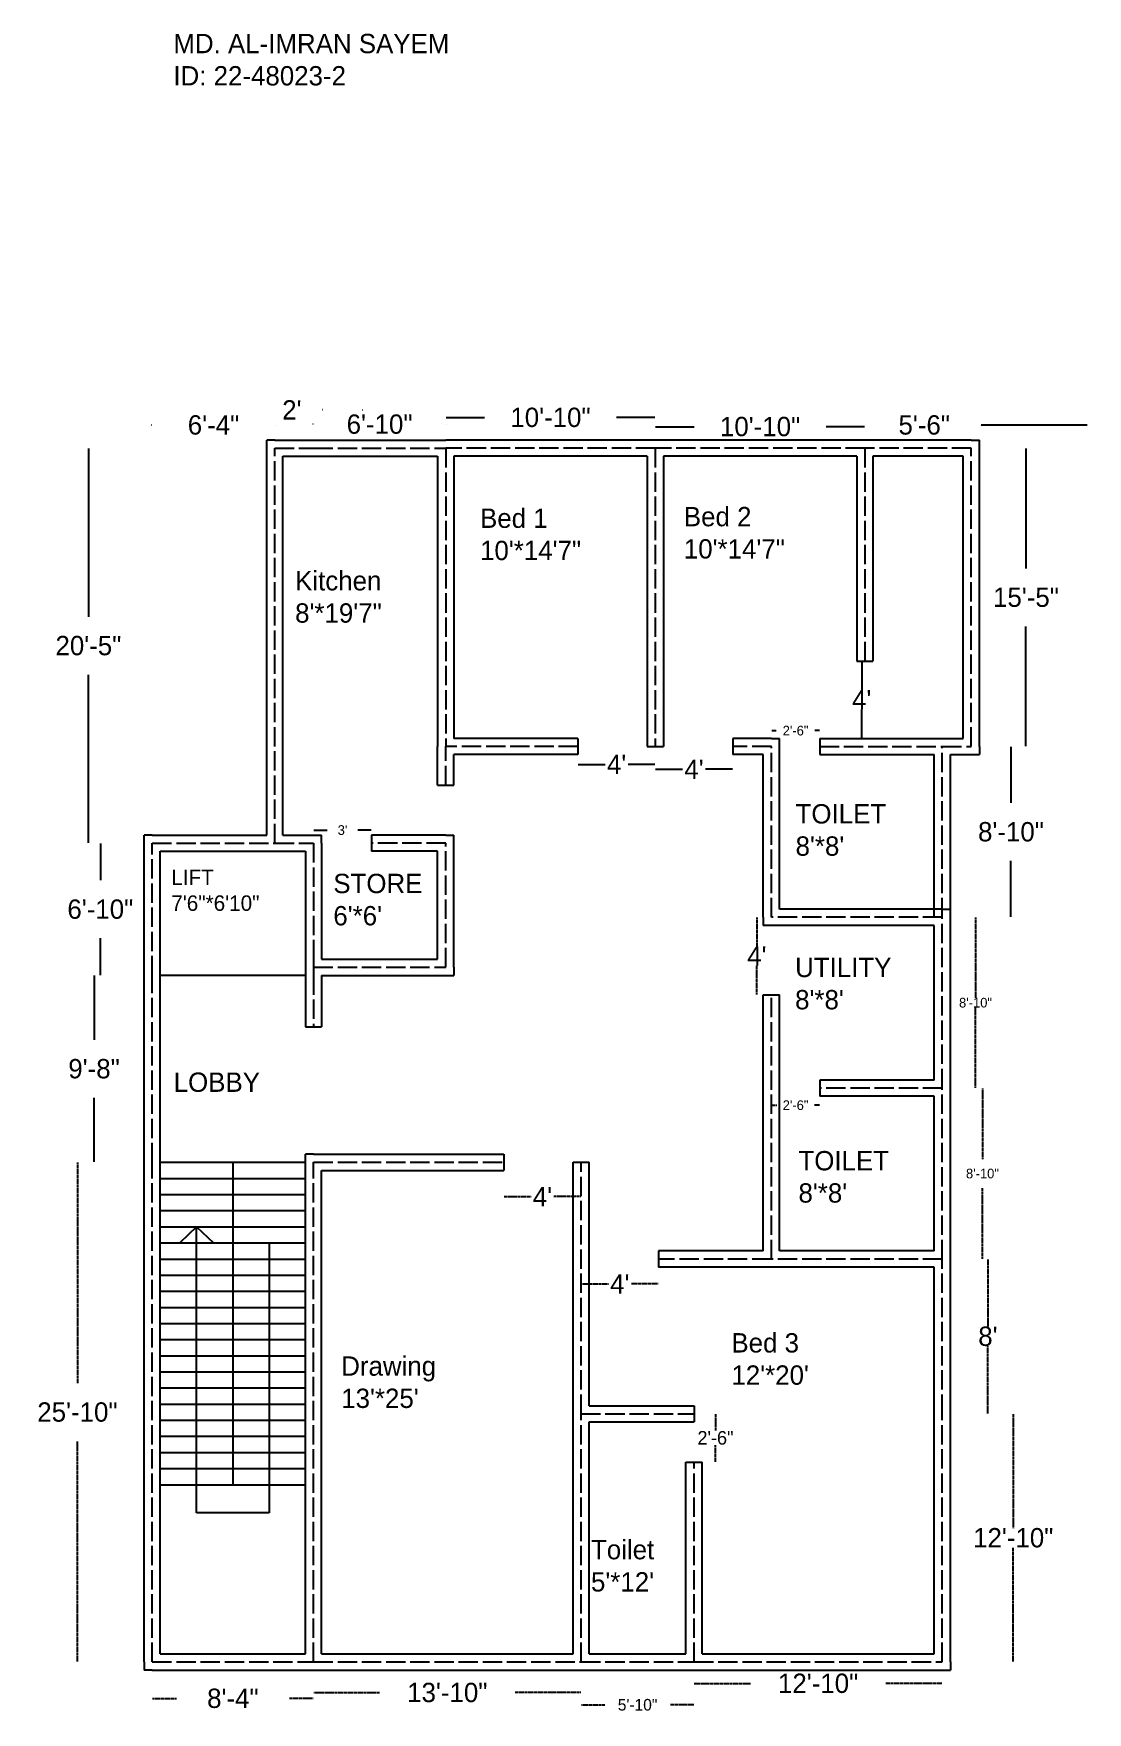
# Model space of a CAD drawing. Header units: inches. Extents: x -73 to 581, y -28 to 1013.
import ezdxf

# ---------------------------------------------------------------- set-up
doc = ezdxf.new("R2010")
doc.units = ezdxf.units.IN
doc.header["$MEASUREMENT"] = 0
doc.linetypes.add('ACAD_ISO02W100', pattern=[15, 12, -3])
doc.linetypes.add('HIDDENX2', pattern=[0.75, 0.5, -0.25])
doc.dimstyles.get("Standard").update_dxf_attribs({"dimtxt": 0.18, "dimasz": 0.18, "dimexe": 0.18, "dimexo": 0.0625, "dimgap": 0.09, "dimtad": 0, "dimtih": 1, "dimtoh": 1, "dimdec": 0, "dimzin": 0, "dimdsep": 46, "dimlunit": 3, "dimtxsty": 'Standard', "dimcen": 0.09, "dimse1": 1, "dimse2": 1, "dimadec": 0, "dimazin": 0, "dimtfac": 1, "dimtdec": 0, "dimtofl": 0, "dimtmove": 0, "dimatfit": 3, "dimfxl": 1, "dimtolj": 1, "dimtzin": 0, "dimarcsym": 0})

# ---------------------------------------------------------------- blocks, each defined once
blk = doc.blocks.new('*D1')
at = {"color": 0, "linetype": 'HIDDENX2', "lineweight": -2}
for p, q in [((1.3, -19.8), (16.1, -19.8)), ((100.9, -19.8), (86.1, -19.8))]:
    blk.add_line(p, q, dxfattribs=at)
at = {"color": 0, "linetype": 'HIDDENX2'}
for points in [[(1.3, -19.8), (1.3, -19.8), (1.1, -19.8)], [(100.9, -19.8), (100.9, -19.8), (101.1, -19.8)]]:
    blk.add_solid(points, dxfattribs=at)
at = {"layer": 'Defpoints', "color": 0, "linetype": 'HIDDENX2'}
for p in [(1.1, 2.8), (101.1, 2.8), (101.1, -19.8)]:
    blk.add_point(p, dxfattribs=at)
at = {"color": 0, "linetype": 'HIDDENX2', "insert": (51.1, -19.8), "char_height": 12, "attachment_point": 5}
blk.add_mtext('\\A1;8\'-4"', dxfattribs=at)
blk = doc.blocks.new('*D2')
at = {"color": 0, "linetype": 'HIDDENX2', "lineweight": -2}
for p, q in [((101.3, -16.2), (142.1, -16.2)), ((266.9, -16.2), (226.1, -16.2))]:
    blk.add_line(p, q, dxfattribs=at)
at = {"color": 0, "linetype": 'HIDDENX2'}
for points in [[(101.3, -16.2), (101.3, -16.2), (101.1, -16.2)], [(266.9, -16.2), (266.9, -16.2), (267.1, -16.2)]]:
    blk.add_solid(points, dxfattribs=at)
at = {"layer": 'Defpoints', "color": 0, "linetype": 'HIDDENX2'}
for p in [(101.1, 2.7), (267.1, 2.8), (267.1, -16.2)]:
    blk.add_point(p, dxfattribs=at)
at = {"color": 0, "linetype": 'HIDDENX2', "insert": (184.1, -16.2), "char_height": 12, "attachment_point": 5}
blk.add_mtext('\\A1;13\'-10"', dxfattribs=at)
blk = doc.blocks.new('*D3')
at = {"color": 0, "linetype": 'HIDDENX2', "lineweight": -2}
for p, q in [((267.3, -23.8), (281.7, -23.8)), ((336.9, -23.8), (322.5, -23.8))]:
    blk.add_line(p, q, dxfattribs=at)
at = {"color": 0, "linetype": 'HIDDENX2'}
for points in [[(267.3, -23.7), (267.3, -23.8), (267.1, -23.8)], [(336.9, -23.7), (336.9, -23.8), (337.1, -23.8)]]:
    blk.add_solid(points, dxfattribs=at)
at = {"layer": 'Defpoints', "color": 0, "linetype": 'HIDDENX2'}
for p in [(267.1, 2.7), (337.1, 2.8), (337.1, -23.8)]:
    blk.add_point(p, dxfattribs=at)
at = {"color": 0, "linetype": 'HIDDENX2', "insert": (302.1, -23.8), "char_height": 7.2, "attachment_point": 5}
blk.add_mtext('\\A1;5\'-10"', dxfattribs=at)
blk = doc.blocks.new('*D4')
at = {"color": 0, "linetype": 'HIDDENX2', "lineweight": -2}
for p, q in [((337.3, -10.5), (372.1, -10.5)), ((490.9, -10.5), (456.1, -10.5))]:
    blk.add_line(p, q, dxfattribs=at)
at = {"color": 0, "linetype": 'HIDDENX2'}
for points in [[(337.3, -10.5), (337.3, -10.6), (337.1, -10.5)], [(490.9, -10.5), (490.9, -10.6), (491.1, -10.5)]]:
    blk.add_solid(points, dxfattribs=at)
at = {"layer": 'Defpoints', "color": 0, "linetype": 'HIDDENX2'}
for p in [(337.1, 2.7), (491.1, 2.8), (491.1, -10.5)]:
    blk.add_point(p, dxfattribs=at)
at = {"color": 0, "linetype": 'HIDDENX2', "insert": (414.1, -10.5), "char_height": 12, "attachment_point": 5}
blk.add_mtext('\\A1;12\'-10"', dxfattribs=at)
blk = doc.blocks.new('*D5')
at = {"color": 0, "linetype": 'HIDDENX2', "lineweight": -2}
for p, q in [((-45.3, 312.6), (-45.3, 175.8)), ((-45.3, 3), (-45.3, 139.8))]:
    blk.add_line(p, q, dxfattribs=at)
at = {"color": 0, "linetype": 'HIDDENX2'}
for points in [[(-45.4, 312.6), (-45.3, 312.6), (-45.3, 312.8)], [(-45.4, 3), (-45.3, 3), (-45.3, 2.8)]]:
    blk.add_solid(points, dxfattribs=at)
at = {"layer": 'Defpoints', "color": 0, "linetype": 'HIDDENX2'}
for p in [(1.1, 312.8), (-45.3, 2.8), (1.1, 2.8)]:
    blk.add_point(p, dxfattribs=at)
at = {"color": 0, "linetype": 'HIDDENX2', "insert": (-45.3, 157.8), "char_height": 12, "attachment_point": 5}
blk.add_mtext('\\A1;25\'-10"', dxfattribs=at)
blk = doc.blocks.new('*D6')
at = {"color": 0, "linetype": 'HIDDENX2', "lineweight": -2}
for p, q in [((219.3, 291.5), (236.1, 291.5)), ((266.9, 291.5), (250.1, 291.5))]:
    blk.add_line(p, q, dxfattribs=at)
at = {"color": 0, "linetype": 'HIDDENX2'}
for points in [[(219.3, 291.5), (219.3, 291.5), (219.1, 291.5)], [(266.9, 291.5), (266.9, 291.5), (267.1, 291.5)]]:
    blk.add_solid(points, dxfattribs=at)
at = {"layer": 'Defpoints', "color": 0, "linetype": 'HIDDENX2'}
for p in [(219.1, 312.8), (267.1, 312.8), (267.1, 291.5)]:
    blk.add_point(p, dxfattribs=at)
at = {"color": 0, "linetype": 'HIDDENX2', "insert": (243.1, 291.5), "char_height": 12, "attachment_point": 5}
blk.add_mtext("\\A1;4'", dxfattribs=at)
blk = doc.blocks.new('*D7')
at = {"color": 0, "linetype": 'HIDDENX2', "lineweight": -2}
for p, q in [((267.3, 237.4), (284, 237.4)), ((314.9, 237.4), (298.2, 237.4))]:
    blk.add_line(p, q, dxfattribs=at)
at = {"color": 0, "linetype": 'HIDDENX2'}
for points in [[(267.3, 237.4), (267.3, 237.4), (267.1, 237.4)], [(314.9, 237.4), (314.9, 237.4), (315.1, 237.4)]]:
    blk.add_solid(points, dxfattribs=at)
at = {"layer": 'Defpoints', "color": 0, "linetype": 'HIDDENX2'}
for p in [(267.1, 252.8), (315.1, 252.8), (267.1, 237.4)]:
    blk.add_point(p, dxfattribs=at)
at = {"color": 0, "linetype": 'HIDDENX2', "insert": (291.1, 237.4), "char_height": 12, "attachment_point": 5}
blk.add_mtext("\\A1;4'", dxfattribs=at)
blk = doc.blocks.new('*D8')
at = {"color": 0, "linetype": 'HIDDENX2', "lineweight": -2}
for p, q in [((350.4, 156.6), (350.4, 146.1)), ((350.4, 127), (350.4, 137.5))]:
    blk.add_line(p, q, dxfattribs=at)
at = {"color": 0, "linetype": 'HIDDENX2'}
for points in [[(350.4, 156.6), (350.5, 156.6), (350.4, 156.8)], [(350.4, 127), (350.5, 127), (350.4, 126.8)]]:
    blk.add_solid(points, dxfattribs=at)
at = {"layer": 'Defpoints', "color": 0, "linetype": 'HIDDENX2'}
for p in [(337.1, 156.8), (337.1, 126.8), (350.4, 126.8)]:
    blk.add_point(p, dxfattribs=at)
at = {"color": 0, "linetype": 'HIDDENX2', "insert": (350.4, 141.8), "char_height": 8.4, "attachment_point": 5}
blk.add_mtext('\\A1;2\'-6"', dxfattribs=at)
blk = doc.blocks.new('*D9')
at = {"color": 0, "linetype": 'HIDDENX2', "lineweight": -2}
for p, q in [((385.3, 348.2), (388.5, 348.2)), ((414.9, 348.2), (411.7, 348.2))]:
    blk.add_line(p, q, dxfattribs=at)
at = {"color": 0, "linetype": 'HIDDENX2'}
for points in [[(385.3, 348.2), (385.3, 348.1), (385.1, 348.2)], [(414.9, 348.2), (414.9, 348.1), (415.1, 348.2)]]:
    blk.add_solid(points, dxfattribs=at)
at = {"layer": 'Defpoints', "color": 0, "linetype": 'HIDDENX2'}
for p in [(385.1, 358.5), (415.1, 358.8), (385.1, 348.2)]:
    blk.add_point(p, dxfattribs=at)
at = {"color": 0, "linetype": 'HIDDENX2', "insert": (400.1, 348.2), "char_height": 6, "attachment_point": 5}
blk.add_mtext('\\A1;2\'-6"', dxfattribs=at)
blk = doc.blocks.new('*D10')
at = {"color": 0, "linetype": 'HIDDENX2', "lineweight": -2}
for p, q in [((376.1, 464.6), (376.1, 446.9)), ((376.1, 417), (376.1, 434.7))]:
    blk.add_line(p, q, dxfattribs=at)
at = {"color": 0, "linetype": 'HIDDENX2'}
for points in [[(376, 464.6), (376.1, 464.6), (376.1, 464.8)], [(376, 417), (376.1, 417), (376.1, 416.8)]]:
    blk.add_solid(points, dxfattribs=at)
at = {"layer": 'Defpoints', "color": 0, "linetype": 'HIDDENX2'}
for p in [(385.1, 464.8), (376.1, 416.8), (385.1, 416.8)]:
    blk.add_point(p, dxfattribs=at)
at = {"color": 0, "linetype": 'HIDDENX2', "insert": (376.1, 440.8), "char_height": 12, "attachment_point": 5}
blk.add_mtext("\\A1;4'", dxfattribs=at)
blk = doc.blocks.new('*D11')
at = {"color": 0, "linetype": 'HIDDENX2', "lineweight": -2}
for p, q in [((535.1, 156.6), (535.1, 85.9)), ((535.1, 3), (535.1, 73.7))]:
    blk.add_line(p, q, dxfattribs=at)
at = {"color": 0, "linetype": 'HIDDENX2'}
for points in [[(535.1, 156.6), (535.1, 156.6), (535.1, 156.8)], [(535.1, 3), (535.1, 3), (535.1, 2.8)]]:
    blk.add_solid(points, dxfattribs=at)
at = {"layer": 'Defpoints', "color": 0, "linetype": 'HIDDENX2'}
for p in [(491.1, 156.8), (535.1, 156.8), (491.1, 2.8)]:
    blk.add_point(p, dxfattribs=at)
at = {"color": 0, "linetype": 'HIDDENX2', "insert": (535.1, 79.8), "char_height": 12, "attachment_point": 5}
blk.add_mtext('\\A1;12\'-10"', dxfattribs=at)
blk = doc.blocks.new('*D12')
at = {"color": 0, "linetype": 'HIDDENX2', "lineweight": -2}
for p, q in [((519.4, 252.6), (519.4, 210.8)), ((519.4, 157), (519.4, 198.8))]:
    blk.add_line(p, q, dxfattribs=at)
at = {"color": 0, "linetype": 'HIDDENX2'}
for points in [[(519.4, 252.6), (519.4, 252.6), (519.4, 252.8)], [(519.4, 157), (519.4, 157), (519.4, 156.8)]]:
    blk.add_solid(points, dxfattribs=at)
at = {"layer": 'Defpoints', "color": 0, "linetype": 'HIDDENX2'}
for p in [(491.1, 252.8), (519.4, 252.8), (491.1, 156.8)]:
    blk.add_point(p, dxfattribs=at)
at = {"color": 0, "linetype": 'HIDDENX2', "insert": (519.4, 204.8), "char_height": 12, "attachment_point": 5}
blk.add_mtext("\\A1;8'", dxfattribs=at)
blk = doc.blocks.new('*D13')
at = {"color": 0, "linetype": 'HIDDENX2', "lineweight": -2}
for p, q in [((516, 358.6), (516, 314.8)), ((516, 253), (516, 296.8))]:
    blk.add_line(p, q, dxfattribs=at)
at = {"color": 0, "linetype": 'HIDDENX2'}
for points in [[(516, 358.6), (516.1, 358.6), (516, 358.8)], [(516, 253), (516.1, 253), (516, 252.8)]]:
    blk.add_solid(points, dxfattribs=at)
at = {"layer": 'Defpoints', "color": 0, "linetype": 'HIDDENX2'}
for p in [(491.1, 358.8), (516, 358.8), (491.1, 252.8)]:
    blk.add_point(p, dxfattribs=at)
at = {"color": 0, "linetype": 'HIDDENX2', "insert": (516, 305.8), "char_height": 6, "attachment_point": 5}
blk.add_mtext('\\A1;8\'-10"', dxfattribs=at)
blk = doc.blocks.new('*D14')
at = {"color": 0, "linetype": 'HIDDENX2', "lineweight": -2}
for p, q in [((511.7, 464.6), (511.7, 414.9)), ((511.7, 359), (511.7, 408.7))]:
    blk.add_line(p, q, dxfattribs=at)
at = {"color": 0, "linetype": 'HIDDENX2'}
for points in [[(511.7, 464.6), (511.8, 464.6), (511.7, 464.8)], [(511.7, 359), (511.8, 359), (511.7, 358.8)]]:
    blk.add_solid(points, dxfattribs=at)
at = {"layer": 'Defpoints', "color": 0, "linetype": 'HIDDENX2'}
for p in [(491.1, 464.8), (511.7, 464.8), (491.1, 358.8)]:
    blk.add_point(p, dxfattribs=at)
at = {"color": 0, "linetype": 'HIDDENX2', "insert": (511.7, 411.8), "char_height": 6, "attachment_point": 5}
blk.add_mtext('\\A1;8\'-10"', dxfattribs=at)
blk = doc.blocks.new('*D15')
at = {"color": 0, "linetype": 'ACAD_ISO02W100', "lineweight": -2}
for p, q in [((385.3, 580.6), (388.1, 580.6)), ((414.9, 580.6), (412.1, 580.6))]:
    blk.add_line(p, q, dxfattribs=at)
at = {"color": 0, "linetype": 'ACAD_ISO02W100'}
for points in [[(385.3, 580.6), (385.3, 580.5), (385.1, 580.6)], [(414.9, 580.6), (414.9, 580.5), (415.1, 580.6)]]:
    blk.add_solid(points, dxfattribs=at)
at = {"layer": 'Defpoints', "color": 0, "linetype": 'ACAD_ISO02W100'}
for p in [(415.1, 580.6), (385.1, 570.8), (415.1, 570.8)]:
    blk.add_point(p, dxfattribs=at)
at = {"color": 0, "linetype": 'ACAD_ISO02W100', "insert": (400.1, 580.6), "char_height": 6, "attachment_point": 5}
blk.add_mtext('\\A1;2\'-6"', dxfattribs=at)
blk = doc.blocks.new('*D17')
at = {"color": 0, "lineweight": -2}
for p, q in [((441.1, 623.6), (441.1, 605.9)), ((441.1, 576), (441.1, 593.7))]:
    blk.add_line(p, q, dxfattribs=at)
at = {"color": 0}
for points in [[(441.1, 623.6), (441.2, 623.6), (441.1, 623.8)], [(441.1, 576), (441.2, 576), (441.1, 575.8)]]:
    blk.add_solid(points, dxfattribs=at)
at = {"layer": 'Defpoints', "color": 0}
for p in [(443.1, 623.8), (441.1, 575.8), (442.4, 575.8)]:
    blk.add_point(p, dxfattribs=at)
at = {"color": 0, "insert": (441.1, 599.8), "char_height": 12, "attachment_point": 5}
blk.add_mtext("\\A1;4'", dxfattribs=at)
blk = doc.blocks.new('*D18')
at = {"color": 0, "lineweight": -2}
for p, q in [((313.3, 556.7), (330, 556.7)), ((360.9, 556.7), (344.2, 556.7))]:
    blk.add_line(p, q, dxfattribs=at)
at = {"color": 0}
for points in [[(313.3, 556.7), (313.3, 556.7), (313.1, 556.7)], [(360.9, 556.7), (360.9, 556.7), (361.1, 556.7)]]:
    blk.add_solid(points, dxfattribs=at)
at = {"layer": 'Defpoints', "color": 0}
for p in [(313.1, 570.8), (361.1, 570.8), (361.1, 556.7)]:
    blk.add_point(p, dxfattribs=at)
at = {"color": 0, "insert": (337.1, 556.7), "char_height": 12, "attachment_point": 5}
blk.add_mtext("\\A1;4'", dxfattribs=at)
blk = doc.blocks.new('*D20')
at = {"color": 0, "lineweight": -2}
for p, q in [((265.3, 559.7), (282, 559.7)), ((312.9, 559.7), (296.2, 559.7))]:
    blk.add_line(p, q, dxfattribs=at)
at = {"color": 0}
for points in [[(265.3, 559.8), (265.3, 559.7), (265.1, 559.7)], [(312.9, 559.8), (312.9, 559.7), (313.1, 559.7)]]:
    blk.add_solid(points, dxfattribs=at)
at = {"layer": 'Defpoints', "color": 0}
for p in [(265.1, 570.8), (313.1, 570.8), (265.1, 559.7)]:
    blk.add_point(p, dxfattribs=at)
at = {"color": 0, "insert": (289.1, 559.7), "char_height": 12, "attachment_point": 5}
blk.add_mtext("\\A1;4'", dxfattribs=at)
blk = doc.blocks.new('*D21')
at = {"color": 0, "lineweight": -2}
for p, q in [((533.7, 570.6), (533.7, 535.8)), ((533.7, 465), (533.7, 499.8))]:
    blk.add_line(p, q, dxfattribs=at)
at = {"color": 0}
for points in [[(533.6, 570.6), (533.7, 570.6), (533.7, 570.8)], [(533.6, 465), (533.7, 465), (533.7, 464.8)]]:
    blk.add_solid(points, dxfattribs=at)
at = {"layer": 'Defpoints', "color": 0}
for p in [(491.1, 570.8), (533.7, 570.8), (491.1, 464.8)]:
    blk.add_point(p, dxfattribs=at)
at = {"color": 0, "insert": (533.7, 517.8), "char_height": 12, "attachment_point": 5}
blk.add_mtext('\\A1;8\'-10"', dxfattribs=at)
blk = doc.blocks.new('*D22')
at = {"color": 0, "lineweight": -2}
for p, q in [((543, 755.6), (543, 681.3)), ((543, 571), (543, 645.3))]:
    blk.add_line(p, q, dxfattribs=at)
at = {"color": 0}
for points in [[(543, 755.6), (543.1, 755.6), (543, 755.8)], [(543, 571), (543.1, 571), (543, 570.8)]]:
    blk.add_solid(points, dxfattribs=at)
at = {"layer": 'Defpoints', "color": 0}
for p in [(509.1, 755.8), (543, 755.8), (509.1, 570.8)]:
    blk.add_point(p, dxfattribs=at)
at = {"color": 0, "insert": (543, 663.3), "char_height": 12, "attachment_point": 5}
blk.add_mtext('\\A1;15\'-5"', dxfattribs=at)
blk = doc.blocks.new('*D23')
at = {"color": 0, "lineweight": -2}
for p, q in [((515.1, 770.2), (514.9, 770.2)), ((580.9, 770.2), (515.3, 770.2))]:
    blk.add_line(p, q, dxfattribs=at)
at = {"color": 0}
for points in [[(515.3, 770.2), (515.3, 770.2), (515.1, 770.2)], [(580.9, 770.2), (580.9, 770.2), (581.1, 770.2)]]:
    blk.add_solid(points, dxfattribs=at)
at = {"layer": 'Defpoints', "color": 0}
for p in [(515.1, 770.2), (515.1, 755.8), (581.1, 755.8)]:
    blk.add_point(p, dxfattribs=at)
at = {"color": 0, "insert": (479.9, 770.2), "char_height": 12, "attachment_point": 5}
blk.add_mtext('\\A1;5\'-6"', dxfattribs=at)
blk = doc.blocks.new('*D24')
at = {"color": 0, "lineweight": -2}
for p, q in [((313.3, 769.2), (337.1, 769.2)), ((442.9, 769.2), (419.1, 769.2))]:
    blk.add_line(p, q, dxfattribs=at)
at = {"color": 0}
for points in [[(313.3, 769.2), (313.3, 769.1), (313.1, 769.2)], [(442.9, 769.2), (442.9, 769.1), (443.1, 769.2)]]:
    blk.add_solid(points, dxfattribs=at)
at = {"layer": 'Defpoints', "color": 0}
for p in [(313.1, 769.2), (313.1, 755.8), (443.1, 755.8)]:
    blk.add_point(p, dxfattribs=at)
at = {"color": 0, "insert": (378.1, 769.2), "char_height": 12, "attachment_point": 5}
blk.add_mtext('\\A1;10\'-10"', dxfattribs=at)
blk = doc.blocks.new('*D25')
at = {"color": 0, "lineweight": -2}
for p, q in [((183.3, 774.9), (207.1, 774.9)), ((312.9, 774.9), (289.1, 774.9))]:
    blk.add_line(p, q, dxfattribs=at)
at = {"color": 0}
for points in [[(183.3, 774.9), (183.3, 774.9), (183.1, 774.9)], [(312.9, 774.9), (312.9, 774.9), (313.1, 774.9)]]:
    blk.add_solid(points, dxfattribs=at)
at = {"layer": 'Defpoints', "color": 0}
for p in [(183.1, 774.9), (183.1, 755.8), (313.1, 755.8)]:
    blk.add_point(p, dxfattribs=at)
at = {"color": 0, "insert": (248.1, 774.9), "char_height": 12, "attachment_point": 5}
blk.add_mtext('\\A1;10\'-10"', dxfattribs=at)
blk = doc.blocks.new('*D26')
at = {"color": 0, "lineweight": -2}
for p, q in [((100.9, 770.7), (100.7, 770.7)), ((183.3, 770.7), (183.4, 770.7))]:
    blk.add_line(p, q, dxfattribs=at)
at = {"color": 0}
for points in [[(100.9, 770.8), (100.9, 770.7), (101.1, 770.7)], [(183.3, 770.8), (183.3, 770.7), (183.1, 770.7)]]:
    blk.add_solid(points, dxfattribs=at)
at = {"layer": 'Defpoints', "color": 0}
for p in [(101.1, 770.7), (101.1, 755.8), (183.1, 755.8)]:
    blk.add_point(p, dxfattribs=at)
at = {"color": 0, "insert": (142.1, 770.7), "char_height": 12, "attachment_point": 5}
blk.add_mtext('\\A1;6\'-10"', dxfattribs=at)
blk = doc.blocks.new('*D27')
at = {"color": 0, "lineweight": -2}
for p, q in [((106.8, 779.6), (106.7, 779.6)), ((131.2, 779.6), (131.4, 779.6))]:
    blk.add_line(p, q, dxfattribs=at)
at = {"color": 0}
for points in [[(106.8, 779.6), (106.8, 779.5), (107, 779.6)], [(131.2, 779.6), (131.2, 779.5), (131, 779.6)]]:
    blk.add_solid(points, dxfattribs=at)
at = {"layer": 'Defpoints', "color": 0}
for p in [(107, 779.6), (107, 755.8), (131, 755.8)]:
    blk.add_point(p, dxfattribs=at)
at = {"color": 0, "insert": (87.7, 779.6), "char_height": 12, "attachment_point": 5}
blk.add_mtext("\\A1;2'", dxfattribs=at)
blk = doc.blocks.new('*D28')
at = {"color": 0, "lineweight": -2}
for p, q in [((-35, 428.6), (-35, 388.8)), ((-35, 313), (-35, 352.8))]:
    blk.add_line(p, q, dxfattribs=at)
at = {"color": 0}
for points in [[(-35, 428.6), (-35, 428.6), (-35, 428.8)], [(-35, 313), (-35, 313), (-35, 312.8)]]:
    blk.add_solid(points, dxfattribs=at)
at = {"layer": 'Defpoints', "color": 0}
for p in [(-35, 428.8), (1.1, 428.8), (1.1, 312.8)]:
    blk.add_point(p, dxfattribs=at)
at = {"color": 0, "insert": (-35, 370.8), "char_height": 12, "attachment_point": 5}
blk.add_mtext('\\A1;9\'-8"', dxfattribs=at)
blk = doc.blocks.new('*D29')
at = {"color": 0, "lineweight": -2}
for p, q in [((-31.1, 510.6), (-31.1, 487.8)), ((-31.1, 429), (-31.1, 451.8))]:
    blk.add_line(p, q, dxfattribs=at)
at = {"color": 0}
for points in [[(-31.2, 510.6), (-31.1, 510.6), (-31.1, 510.8)], [(-31.2, 429), (-31.1, 429), (-31.1, 428.8)]]:
    blk.add_solid(points, dxfattribs=at)
at = {"layer": 'Defpoints', "color": 0}
for p in [(-31.1, 510.8), (1.1, 510.8), (1.1, 428.8)]:
    blk.add_point(p, dxfattribs=at)
at = {"color": 0, "insert": (-31.1, 469.8), "char_height": 12, "attachment_point": 5}
blk.add_mtext('\\A1;6\'-10"', dxfattribs=at)
blk = doc.blocks.new('*D30')
at = {"color": 0, "lineweight": -2}
for p, q in [((-38.5, 755.6), (-38.5, 651.3)), ((-38.5, 511), (-38.5, 615.3))]:
    blk.add_line(p, q, dxfattribs=at)
at = {"color": 0}
for points in [[(-38.5, 755.6), (-38.5, 755.6), (-38.5, 755.8)], [(-38.5, 511), (-38.5, 511), (-38.5, 510.8)]]:
    blk.add_solid(points, dxfattribs=at)
at = {"layer": 'Defpoints', "color": 0}
for p in [(77.1, 755.8), (-38.5, 510.8), (77.1, 510.8)]:
    blk.add_point(p, dxfattribs=at)
at = {"color": 0, "insert": (-38.5, 633.3), "char_height": 12, "attachment_point": 5}
blk.add_mtext('\\A1;20\'-5"', dxfattribs=at)
blk = doc.blocks.new('*D31')
at = {"color": 0, "lineweight": -2}
for p, q in [((0.9, 770.2), (0.7, 770.2)), ((77.3, 770.2), (77.4, 770.2))]:
    blk.add_line(p, q, dxfattribs=at)
at = {"color": 0}
for points in [[(0.9, 770.3), (0.9, 770.2), (1.1, 770.2)], [(77.3, 770.3), (77.3, 770.2), (77.1, 770.2)]]:
    blk.add_solid(points, dxfattribs=at)
at = {"layer": 'Defpoints', "color": 0}
for p in [(77.1, 770.2), (1.1, 510.8), (77.1, 510.8)]:
    blk.add_point(p, dxfattribs=at)
at = {"color": 0, "insert": (39.1, 770.2), "char_height": 12, "attachment_point": 5}
blk.add_mtext('\\A1;6\'-4"', dxfattribs=at)
blk = doc.blocks.new('*D34')
at = {"color": 0, "lineweight": -2}
for p, q in [((101.3, 518.9), (109.6, 518.9)), ((136.9, 518.9), (128.6, 518.9))]:
    blk.add_line(p, q, dxfattribs=at)
at = {"color": 0}
for points in [[(101.3, 518.9), (101.3, 518.8), (101.1, 518.9)], [(136.9, 518.9), (136.9, 518.8), (137.1, 518.9)]]:
    blk.add_solid(points, dxfattribs=at)
at = {"layer": 'Defpoints', "color": 0}
for p in [(101.1, 510.8), (137.1, 518.9), (137.1, 510.8)]:
    blk.add_point(p, dxfattribs=at)
at = {"color": 0, "insert": (119.1, 518.9), "char_height": 6, "attachment_point": 5}
blk.add_mtext("\\A1;3'", dxfattribs=at)

msp = doc.modelspace()

# ---------------------------------------------------------------- linework, layer by layer
for p, q in [((77.1, 760.8), (72.1, 760.8)), ((72.1, 755.8), (72.1, 760.8)), ((77.1, 760.8), (101.1, 760.8)), ((101.1, 760.8), (183.1, 760.8)), ((101.1, 760.8), (183.1, 760.8)), ((313.1, 760.8), (183.1, 760.8)), ((443.1, 760.8), (313.1, 760.8)), ((509.1, 760.8), (443.1, 760.8)), ((509.1, 760.8), (514.1, 760.8)), ((514.1, 755.8), (514.1, 760.8)), ((72.1, 515.8), (72.1, 755.8)), ((82.1, 750.8), (101.1, 750.8)), ((82.1, 515.8), (82.1, 750.8)), ((101.1, 750.8), (178.1, 750.8)), ((178.1, 750.8), (178.1, 570.8)), ((308.1, 750.8), (188.1, 750.8)), ((188.1, 750.8), (188.1, 575.8)), ((188.1, 750.8), (188.1, 575.8)), ((308.1, 750.8), (308.1, 570.8)), ((318.1, 750.8), (318.1, 570.8)), ((438.1, 750.8), (318.1, 750.8)), ((438.1, 750.8), (438.1, 623.8)), ((504.1, 750.8), (448.1, 750.8)), ((448.1, 750.8), (448.1, 623.8)), ((504.1, 575.8), (504.1, 750.8)), ((514.1, 570.8), (514.1, 755.8)), ((265.1, 575.8), (188.1, 575.8)), ((265.1, 575.8), (265.1, 565.8)), ((385.1, 575.8), (361.1, 575.8)), ((361.1, 575.8), (361.1, 565.8)), ((385.1, 575.8), (390.1, 575.8)), ((390.1, 570.8), (390.1, 575.8)), ((415.1, 575.8), (491.1, 575.8)), ((491.1, 575.8), (504.1, 575.8)), ((178.1, 546.8), (178.1, 570.8)), ((265.1, 565.8), (188.1, 565.8)), ((188.1, 546.8), (188.1, 565.8)), ((308.1, 570.8), (318.1, 570.8)), ((380.1, 565.8), (361.1, 565.8)), ((380.1, 565.8), (361.1, 565.8)), ((380.1, 464.8), (380.1, 565.8)), ((390.1, 469.8), (390.1, 570.8)), ((415.1, 565.8), (486.1, 565.8)), ((486.1, 464.8), (486.1, 565.8)), ((496.1, 464.8), (496.1, 565.8)), ((496.1, 565.8), (514.1, 565.8)), ((509.1, 570.8), (509.1, 570.8)), ((514.1, 570.8), (514.1, 565.8)), ((178.1, 546.8), (188.1, 546.8)), ((-3.9, 510.8), (-3.9, 515.8)), ((1.1, 515.8), (-3.9, 515.8)), ((-3.9, 428.8), (-3.9, 510.8)), ((1.1, 515.8), (72.1, 515.8)), ((82.1, 515.8), (101.1, 515.8)), ((101.1, 515.8), (106.1, 515.8)), ((106.1, 510.8), (106.1, 515.8)), ((106.1, 510.8), (106.1, 438.8)), ((183.1, 515.8), (137.1, 515.8)), ((137.1, 515.8), (137.1, 505.8)), ((183.1, 515.8), (188.1, 515.8)), ((188.1, 510.8), (188.1, 515.8)), ((188.1, 433.8), (188.1, 510.8)), ((6.1, 505.8), (77.1, 505.8)), ((6.1, 428.8), (6.1, 505.8)), ((77.1, 505.8), (96.1, 505.8)), ((96.1, 505.8), (96.1, 428.8)), ((178.1, 505.8), (137.1, 505.8)), ((178.1, 438.8), (178.1, 505.8)), ((491.1, 469.8), (390.1, 469.8)), ((491.1, 469.8), (496.1, 469.8)), ((496.1, 464.8), (496.1, 469.8)), ((380.1, 464.8), (380.1, 459.8)), ((385.1, 459.8), (380.1, 459.8)), ((486.1, 459.8), (385.1, 459.8)), ((486.1, 363.8), (486.1, 459.8)), ((496.1, 358.8), (496.1, 464.8)), ((101.1, 438.8), (101.1, 428.8)), ((106.1, 438.8), (178.1, 438.8)), ((-3.9, 312.8), (-3.9, 428.8)), ((6.1, 312.8), (6.1, 428.8)), ((96.1, 428.8), (6.1, 428.8)), ((96.1, 428.8), (96.1, 396.8)), ((106.1, 428.8), (106.1, 396.8)), ((106.1, 428.8), (183.1, 428.8)), ((183.1, 428.8), (188.1, 428.8)), ((188.1, 433.8), (188.1, 428.8)), ((380.1, 257.8), (380.1, 416.8)), ((380.1, 416.8), (390.1, 416.8)), ((390.1, 257.8), (390.1, 416.8)), ((96.1, 396.8), (106.1, 396.8)), ((486.1, 363.8), (415.1, 363.8)), ((415.1, 363.8), (415.1, 353.8)), ((496.1, 252.8), (496.1, 358.8)), ((486.1, 353.8), (415.1, 353.8)), ((486.1, 257.8), (486.1, 353.8)), ((-3.9, 2.8), (-3.9, 312.8)), ((6.1, 7.8), (6.1, 312.8)), ((6.1, 312.8), (51.1, 312.8)), ((6.1, 312.8), (51.1, 312.8)), ((6.1, 312.8), (51.1, 312.8)), ((51.1, 312.8), (96.1, 312.8)), ((51.1, 312.8), (51.1, 112.8)), ((96.1, 312.8), (96.1, 317.8)), ((101.1, 317.8), (96.1, 317.8)), ((96.1, 7.8), (96.1, 312.8)), ((96.1, 7.8), (96.1, 312.8)), ((101.1, 317.8), (219.1, 317.8)), ((219.1, 317.8), (219.1, 307.8)), ((262.1, 156.8), (262.1, 312.8)), ((262.1, 156.8), (262.1, 312.8)), ((262.1, 312.8), (272.1, 312.8)), ((272.1, 161.8), (272.1, 312.8)), ((6.1, 302.8), (51.1, 302.8)), ((51.1, 302.8), (96.1, 302.8)), ((106.1, 7.8), (106.1, 307.8)), ((106.1, 307.8), (219.1, 307.8)), ((6.1, 292.8), (51.1, 292.8)), ((6.1, 292.8), (51.1, 292.8)), ((51.1, 292.8), (96.1, 292.8)), ((6.1, 282.8), (51.1, 282.8)), ((51.1, 282.8), (96.1, 282.8)), ((6.1, 272.8), (51.1, 272.8)), ((28.6, 272.8), (18.1, 262.8)), ((28.6, 95.3), (28.6, 272.8)), ((28.6, 272.8), (39.1, 262.8)), ((51.1, 272.8), (96.1, 272.8)), ((6.1, 262.8), (51.1, 262.8)), ((51.1, 262.8), (96.1, 262.8)), ((73.6, 262.8), (73.6, 95.3)), ((6.1, 252.8), (51.1, 252.8)), ((51.1, 252.8), (96.1, 252.8)), ((380.1, 257.8), (315.1, 257.8)), ((315.1, 257.8), (315.1, 247.8)), ((486.1, 257.8), (390.1, 257.8)), ((496.1, 156.8), (496.1, 252.8)), ((6.1, 242.8), (51.1, 242.8)), ((6.1, 242.8), (51.1, 242.8)), ((51.1, 242.8), (96.1, 242.8)), ((385.1, 247.8), (315.1, 247.8)), ((486.1, 247.8), (385.1, 247.8)), ((486.1, 156.8), (486.1, 247.8)), ((6.1, 232.8), (51.1, 232.8)), ((6.1, 232.8), (51.1, 232.8)), ((51.1, 232.8), (96.1, 232.8)), ((6.1, 222.8), (51.1, 222.8)), ((51.1, 222.8), (96.1, 222.8)), ((6.1, 212.8), (51.1, 212.8)), ((51.1, 212.8), (96.1, 212.8)), ((6.1, 202.8), (51.1, 202.8)), ((51.1, 202.8), (96.1, 202.8)), ((6.1, 192.8), (51.1, 192.8)), ((51.1, 192.8), (96.1, 192.8)), ((6.1, 182.8), (51.1, 182.8)), ((6.1, 182.8), (51.1, 182.8)), ((51.1, 182.8), (96.1, 182.8)), ((6.1, 172.8), (51.1, 172.8)), ((6.1, 172.8), (51.1, 172.8)), ((51.1, 172.8), (96.1, 172.8)), ((6.1, 162.8), (51.1, 162.8)), ((51.1, 162.8), (96.1, 162.8)), ((51.1, 162.8), (96.1, 162.8)), ((262.1, 7.8), (262.1, 156.8)), ((272.1, 161.8), (337.1, 161.8)), ((337.1, 161.8), (337.1, 151.8)), ((486.1, 7.8), (486.1, 156.8)), ((496.1, 2.8), (496.1, 156.8)), ((6.1, 152.8), (51.1, 152.8)), ((51.1, 152.8), (96.1, 152.8)), ((272.1, 7.8), (272.1, 151.8)), ((272.1, 7.8), (272.1, 151.8)), ((272.1, 151.8), (337.1, 151.8)), ((6.1, 142.8), (51.1, 142.8)), ((51.1, 142.8), (96.1, 142.8)), ((51.1, 142.8), (96.1, 142.8)), ((6.1, 132.8), (51.1, 132.8)), ((51.1, 132.8), (96.1, 132.8)), ((332.1, 7.8), (332.1, 126.8)), ((332.1, 126.8), (342.1, 126.8)), ((342.1, 7.8), (342.1, 126.8)), ((6.1, 122.8), (51.1, 122.8)), ((51.1, 122.8), (96.1, 122.8)), ((6.1, 112.8), (51.1, 112.8)), ((51.1, 112.8), (96.1, 112.8)), ((73.6, 95.3), (28.6, 95.3)), ((-3.9, 2.8), (-3.9, -2.2)), ((6.1, 7.8), (96.1, 7.8)), ((6.1, 7.8), (96.1, 7.8)), ((106.1, 7.8), (262.1, 7.8)), ((106.1, 7.8), (262.1, 7.8)), ((272.1, 7.8), (332.1, 7.8)), ((272.1, 7.8), (332.1, 7.8)), ((342.1, 7.8), (486.1, 7.8)), ((496.1, 2.8), (496.1, -2.2)), ((1.1, -2.2), (-3.9, -2.2)), ((1.1, -2.2), (101.1, -2.2)), ((101.1, -2.2), (267.1, -2.2)), ((267.1, -2.2), (337.1, -2.2)), ((337.1, -2.2), (491.1, -2.2)), ((491.1, -2.2), (496.1, -2.2))]:
    msp.add_line(p, q)
at = {"linetype": 'ACAD_ISO02W100'}
for p, q in [((77.1, 510.8), (77.1, 755.8)), ((77.1, 755.8), (101.1, 755.8)), ((101.1, 755.8), (183.1, 755.8)), ((313.1, 755.8), (183.1, 755.8)), ((183.1, 755.8), (183.1, 570.8)), ((443.1, 755.8), (313.1, 755.8)), ((313.1, 755.8), (313.1, 570.8)), ((509.1, 755.8), (443.1, 755.8)), ((443.1, 755.8), (443.1, 623.8)), ((448.1, 750.8), (448.1, 623.8)), ((509.1, 570.8), (509.1, 755.8)), ((438.1, 623.8), (448.1, 623.8)), ((415.1, 575.8), (491.1, 575.8)), ((415.1, 575.8), (415.1, 565.8)), ((265.1, 570.8), (183.1, 570.8)), ((183.1, 546.8), (183.1, 570.8)), ((385.1, 570.8), (361.1, 570.8)), ((385.1, 464.8), (385.1, 570.8)), ((415.1, 570.8), (491.1, 570.8)), ((491.1, 464.8), (491.1, 570.8)), ((491.1, 570.8), (509.1, 570.8)), ((1.1, 428.8), (1.1, 510.8)), ((1.1, 510.8), (77.1, 510.8)), ((77.1, 510.8), (101.1, 510.8)), ((101.1, 510.8), (101.1, 428.8)), ((183.1, 510.8), (137.1, 510.8)), ((183.1, 433.8), (183.1, 510.8)), ((491.1, 464.8), (385.1, 464.8)), ((491.1, 358.8), (491.1, 464.8)), ((1.1, 312.8), (1.1, 428.8)), ((101.1, 433.8), (183.1, 433.8)), ((101.1, 428.8), (101.1, 396.8)), ((385.1, 252.8), (385.1, 416.8)), ((491.1, 358.8), (415.1, 358.8)), ((491.1, 252.8), (491.1, 358.8)), ((1.1, 2.8), (1.1, 312.8)), ((101.1, 2.8), (101.1, 312.8)), ((101.1, 312.8), (219.1, 312.8)), ((267.1, 156.8), (267.1, 312.8)), ((385.1, 252.8), (315.1, 252.8)), ((491.1, 252.8), (385.1, 252.8)), ((491.1, 156.8), (491.1, 252.8)), ((267.1, 2.8), (267.1, 156.8)), ((267.1, 156.8), (337.1, 156.8)), ((491.1, 2.8), (491.1, 156.8)), ((337.1, 2.8), (337.1, 126.8)), ((1.1, 2.8), (101.1, 2.8)), ((101.1, 2.8), (267.1, 2.8)), ((267.1, 2.8), (337.1, 2.8)), ((337.1, 2.8), (491.1, 2.8))]:
    msp.add_line(p, q, dxfattribs=at)

# ---------------------------------------------------------------- texts
at = {"attachment_point": 1}
for s, insert, char_height, width in [('{\\C2;MD. AL-IMRAN SAYEM\\PID: 22-48023-2}', (14.2, 1012.9), 12, 574.649), ('Bed 1\\P10\'*14\'7"', (204.4, 718.4), 12, 103.671), ('Bed 2\\P10\'*14\'7"', (330.8, 719.4), 12, 95.396), ('Kitchen\\P8\'*19\'7"', (89.7, 679.6), 12, 77.736), ("TOILET\\P8'*8'", (400.1, 535), 12, 79.062), ('LIFT\\P7\'6"*6\'10"', (12.9, 494.4), 9.6, 83.177), ("STORE\\P6'*6'", (113.4, 491.8), 12, 56.506), ('LOBBY', (14.4, 368.5), 12, 73.578)]:
    msp.add_mtext(s, dxfattribs=dict(at, insert=insert, char_height=char_height, width=width))
at = {"linetype": 'HIDDENX2', "attachment_point": 1}
for s, insert, char_height, width in [("UTILITY\\P8'*8'", (399.8, 439.7), 12, 75.584), ("TOILET\\P8'*8'", (401.9, 319.8), 12, 78.342), ("Bed 3\\P12'*20'", (360.3, 206.8), 12, 115.607), ("{\\H2x;Drawing\\P13'*25'}", (118.3, 192.4), 6, 143.807), ("Toilet\\P5'*12'", (273.2, 78.5), 12, 53.41)]:
    msp.add_mtext(s, dxfattribs=dict(at, insert=insert, char_height=char_height, width=width))

# ---------------------------------------------------------------- dimensions: what is measured, and where the dimension line sits
for base, p1, p2, override, picture, middle in [((107, 779.6), (131, 755.8), (107, 755.8), {"dimtxt": 12, "dimgap": 12}, '*D27', (87.7, 779.6)), ((183.1, 774.9), (313.1, 755.8), (183.1, 755.8), {"dimtxt": 12, "dimgap": 12}, '*D25', (248.1, 774.9)), ((77.1, 770.2), (1.1, 510.8), (77.1, 510.8), {"dimtxt": 12, "dimgap": 12}, '*D31', (39.1, 770.2)), ((101.1, 770.7), (183.1, 755.8), (101.1, 755.8), {"dimtxt": 12, "dimgap": 12}, '*D26', (142.1, 770.7)), ((313.1, 769.2), (443.1, 755.8), (313.1, 755.8), {"dimtxt": 12, "dimgap": 12}, '*D24', (378.1, 769.2)), ((515.1, 770.2), (581.1, 755.8), (515.1, 755.8), {"dimtxt": 12, "dimgap": 12}, '*D23', (479.9, 770.2)), ((265.1, 559.7), (313.1, 570.8), (265.1, 570.8), {"dimtxt": 12}, '*D20', (289.1, 559.7)), ((361.1, 556.7), (313.1, 570.8), (361.1, 570.8), {"dimtxt": 12}, '*D18', (337.1, 556.7)), ((137.1, 518.9), (101.1, 510.8), (137.1, 510.8), {"dimtxt": 6, "dimgap": 6}, '*D34', (119.1, 518.9))]:
    dim = msp.add_linear_dim(base=base, p1=p1, p2=p2, dimstyle='Standard', override=override)
    dim.commit()
    dim.dimension.update_dxf_attribs({"geometry": picture, "text_midpoint": middle})
for base, p1, p2, override, picture, middle in [((-38.5, 510.8), (77.1, 755.8), (77.1, 510.8), {"dimtxt": 12, "dimgap": 12}, '*D30', (-38.5, 633.3)), ((543, 755.8), (509.1, 570.8), (509.1, 755.8), {"dimtxt": 12, "dimgap": 12}, '*D22', (543, 663.3)), ((441.1, 575.8), (443.1, 623.8), (442.4, 575.8), {"dimtxt": 12}, '*D17', (441.1, 599.8)), ((533.7, 570.8), (491.1, 464.8), (491.1, 570.8), {"dimtxt": 12, "dimgap": 12}, '*D21', (533.7, 517.8)), ((-31.1, 510.8), (1.1, 428.8), (1.1, 510.8), {"dimtxt": 12, "dimgap": 12}, '*D29', (-31.1, 469.8)), ((-35, 428.8), (1.1, 312.8), (1.1, 428.8), {"dimtxt": 12, "dimgap": 12}, '*D28', (-35, 370.8))]:
    dim = msp.add_linear_dim(base=base, p1=p1, p2=p2, angle=90, dimstyle='Standard', override=override)
    dim.commit()
    dim.dimension.update_dxf_attribs({"geometry": picture, "text_midpoint": middle})
at = {"linetype": 'ACAD_ISO02W100'}
dim = msp.add_linear_dim(base=(415.1, 580.6), p1=(385.1, 570.8), p2=(415.1, 570.8), dimstyle='Standard', override={"dimtxt": 6, "dimgap": 0.5}, dxfattribs=at)
dim.commit()
dim.dimension.update_dxf_attribs({"geometry": '*D15', "text_midpoint": (400.1, 580.6), "dimtype": 160})
at = {"linetype": 'HIDDENX2'}
for base, p1, p2, override, picture, middle in [((376.1, 416.8), (385.1, 464.8), (385.1, 416.8), {"dimtxt": 12}, '*D10', (376.1, 440.8)), ((511.7, 464.8), (491.1, 358.8), (491.1, 464.8), {"dimtxt": 6}, '*D14', (511.7, 411.8)), ((-45.3, 2.8), (1.1, 312.8), (1.1, 2.8), {"dimtxt": 12, "dimgap": 12}, '*D5', (-45.3, 157.8)), ((519.4, 252.8), (491.1, 156.8), (491.1, 252.8), {"dimtxt": 12, "dimgap": 0}, '*D12', (519.4, 204.8)), ((350.4, 126.8), (337.1, 156.8), (337.1, 126.8), {"dimtxt": 8.4}, '*D8', (350.4, 141.8))]:
    dim = msp.add_linear_dim(base=base, p1=p1, p2=p2, angle=90, dimstyle='Standard', override=override, dxfattribs=at)
    dim.commit()
    dim.dimension.update_dxf_attribs({"geometry": picture, "text_midpoint": middle})
for base, p1, p2, override, picture, middle in [((385.1, 348.2), (415.1, 358.8), (385.1, 358.5), {"dimtxt": 6}, '*D9', (400.1, 348.2)), ((267.1, 291.5), (219.1, 312.8), (267.1, 312.8), {"dimtxt": 12, "dimgap": 0}, '*D6', (243.1, 291.5)), ((267.1, 237.4), (315.1, 252.8), (267.1, 252.8), {"dimtxt": 12}, '*D7', (291.1, 237.4)), ((101.1, -19.8), (1.1, 2.8), (101.1, 2.8), {"dimtxt": 12, "dimgap": 12}, '*D1', (51.1, -19.8)), ((267.1, -16.2), (101.1, 2.7), (267.1, 2.8), {"dimtxt": 12, "dimgap": 12}, '*D2', (184.1, -16.2)), ((337.1, -23.8), (267.1, 2.7), (337.1, 2.8), {"dimtxt": 7.2, "dimgap": 4.8}, '*D3', (302.1, -23.8)), ((491.1, -10.5), (337.1, 2.7), (491.1, 2.8), {"dimtxt": 12, "dimgap": 12}, '*D4', (414.1, -10.5))]:
    dim = msp.add_linear_dim(base=base, p1=p1, p2=p2, dimstyle='Standard', override=override, dxfattribs=at)
    dim.commit()
    dim.dimension.update_dxf_attribs({"geometry": picture, "text_midpoint": middle})
for base, p1, p2, override, picture, middle in [((516, 358.8), (491.1, 252.8), (491.1, 358.8), {"dimtxt": 6, "dimgap": 6}, '*D13', (516, 305.8)), ((535.1, 156.8), (491.1, 2.8), (491.1, 156.8), {"dimtxt": 12}, '*D11', (535.1, 79.8))]:
    dim = msp.add_linear_dim(base=base, p1=p1, p2=p2, angle=90, dimstyle='Standard', override=override, dxfattribs=at)
    dim.commit()
    dim.dimension.update_dxf_attribs({"geometry": picture, "text_midpoint": middle, "dimtype": 160})

doc.saveas('drawing.dxf')
